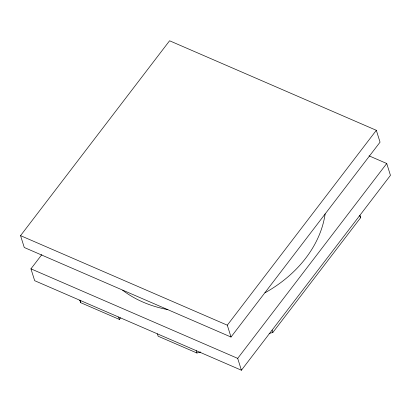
<?xml version="1.0" encoding="UTF-8"?>
<svg xmlns="http://www.w3.org/2000/svg" width="411" height="411" viewBox="0 0 411 411"><rect width="100%" height="100%" fill="white"/><g stroke="black" fill="none" stroke-linecap="round" stroke-linejoin="round"><path stroke-width="0.62" d="M20.55 235.642L169.589 40.771L376.332 130.313L380.047 142.165L231.008 337.035L24.264 247.494L20.55 235.642L227.293 325.183L231.008 337.035M369.063 155.851L386.736 163.506L390.45 175.358L241.411 370.229L34.668 280.687L30.953 268.835L41.85 254.589M79.893 300.277L80.633 302.645L119.401 319.434L120.567 317.909M227.293 325.183L376.332 130.313M241.411 370.229L237.692 358.377L386.736 163.506M269.133 333.48L272.837 332.478L360.509 217.851L359.902 215.364M157.418 333.855L158.163 336.224L196.926 353.013L200.63 352.011M30.953 268.835L237.692 358.377M359.764 215.477L360.509 217.851M272.092 330.11L272.837 332.478M196.186 350.645L196.926 353.013M118.656 317.066L119.401 319.434M80.027 300.158L80.633 302.645M325.137 213.884A119.216 93.04 -17.4 0 1 264.977 292.802M167.873 309.627A119.216 93.04 -17.4 0 1 122.658 290.253"/></g></svg>
